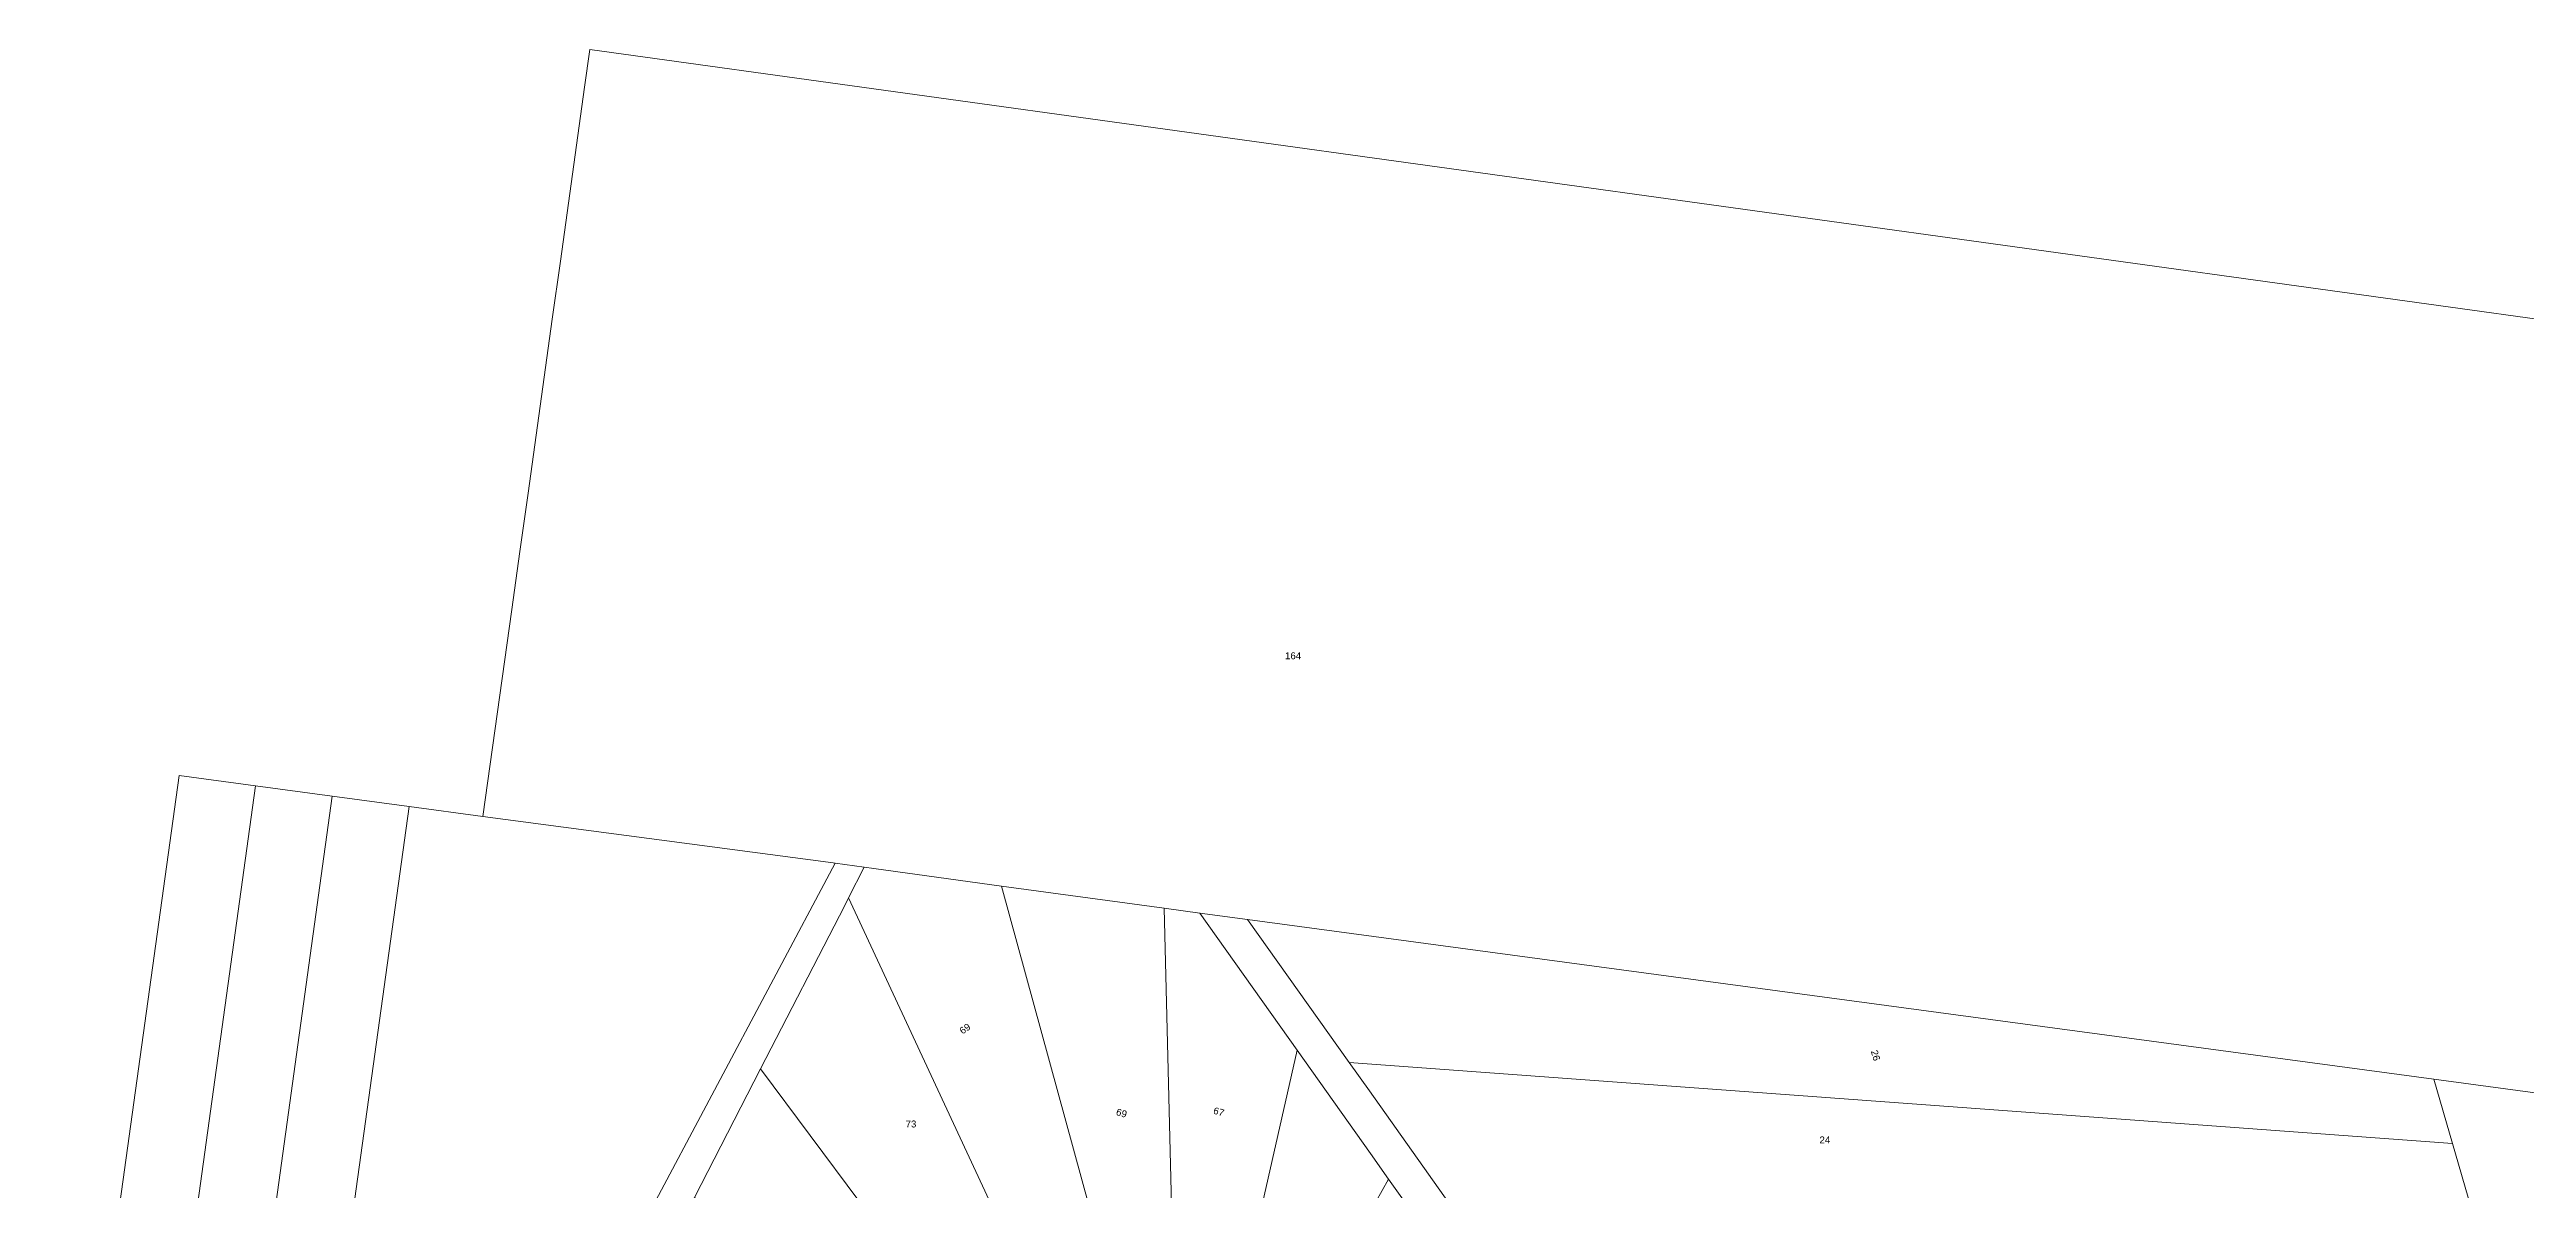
# Model space of a CAD drawing. Header units: metres. Extents: x 252878 to 253885, y 6267535 to 6268425.
# Drawn here: x 252904 to 253549, y 6268128 to 6268425 of the extents above; entities that cross this region are included whole.
import ezdxf

# ---------------------------------------------------------------- set-up
doc = ezdxf.new("R2010")
doc.units = ezdxf.units.M
doc.layers.add('Cadastre Land Parcels_SP_EXT', color=9, linetype='Continuous', lineweight=5)
doc.styles.get("Standard").update_dxf_attribs({"font": 'arial.ttf'})

msp = doc.modelspace()

# ---------------------------------------------------------------- linework, layer by layer
at = {"layer": 'Cadastre Land Parcels_SP_EXT', "linetype": 'Continuous'}
for points in [[(253885.08, 6268308.2), (253044.76, 6268424.59), (253043.41, 6268414.84), (253041.3, 6268399.74), (253039.2, 6268384.64), (253037.09, 6268369.54), (253034.99, 6268354.44), (253032.89, 6268339.34), (253030.78, 6268324.24), (253028.68, 6268309.14), (253026.57, 6268294.03), (253024.47, 6268278.93), (253016.96, 6268225.05), (253108.07, 6268212.96), (253108.59, 6268212.88), (253116.16, 6268211.87), (253118.6, 6268211.5), (253151.82, 6268206.89), (253194.13, 6268201.19), (253203.45, 6268199.93), (253215.87, 6268198.26), (253524.42, 6268156.7), (253546.25, 6268153.75), (253652.02, 6268139.47)], [(253269.86, 6268122.17), (253247.55, 6268153.63), (253242.27, 6268161.02), (253215.87, 6268198.26), (253215.87, 6268198.26), (253203.45, 6268199.93), (253228.76, 6268164.27), (253247.87, 6268137.37), (253252.52, 6268130.66), (253268.55, 6268108.25)]]:
    msp.add_lwpolyline(points, dxfattribs=at)
for points in [[(252957.82, 6268233.03), (252937.89, 6268235.72), (252904.21, 6267992.36), (252915.27, 6267994.79), (252926.51, 6268006.67), (252957.82, 6268233.03)], [(252977.77, 6268230.34), (252957.82, 6268233.03), (252926.51, 6268006.67), (252950.32, 6268031.81), (252977.77, 6268230.34)], [(252997.79, 6268227.64), (252977.77, 6268230.34), (252950.32, 6268031.81), (252959.73, 6268041.74), (252973.85, 6268054.93), (252997.79, 6268227.64)], [(253016.96, 6268225.05), (252997.79, 6268227.64), (252973.85, 6268054.93), (252987.92, 6268068.06), (252995.71, 6268066.04), (253006.87, 6268063.14), (253012.35, 6268046.28), (253033.87, 6268077.16), (253044.37, 6268092.21), (253108.59, 6268212.88), (253108.07, 6268212.96), (253016.96, 6268225.05)], [(253116.16, 6268211.87), (253108.59, 6268212.88), (253044.37, 6268092.21), (253033.87, 6268077.16), (253044.47, 6268079.87), (253036.39, 6268048.97), (253056.15, 6268025.94), (253058.65, 6268013.82), (253066.98, 6267974.56), (253072.91, 6267976.3), (253065.9, 6268010.3), (253062.08, 6268028.85), (253055.29, 6268036.74), (253043.37, 6268050.66), (253048.35, 6268069.65), (253053.75, 6268090.34), (253058.07, 6268098.73), (253072, 6268125.88), (253089.17, 6268159.4), (253111.05, 6268201.92), (253112.08, 6268203.92), (253116.16, 6268211.87)], [(253183.09, 6268092.84), (253151.82, 6268206.89), (253118.6, 6268211.5), (253116.16, 6268211.87), (253112.08, 6268203.92), (253168.44, 6268082.76), (253183.09, 6268092.84)], [(253168.44, 6268082.76), (253112.08, 6268203.92), (253111.05, 6268201.92), (253089.17, 6268159.4), (253153.75, 6268072.68), (253168.44, 6268082.76)], [(253194.13, 6268201.19), (253151.82, 6268206.89), (253183.09, 6268092.84), (253196.89, 6268088.76), (253194.13, 6268201.19)], [(253228.76, 6268164.27), (253203.45, 6268199.93), (253194.13, 6268201.19), (253196.89, 6268088.76), (253210.68, 6268084.67), (253228.76, 6268164.27)], [(253524.42, 6268156.7), (253215.87, 6268198.26), (253242.27, 6268161.02), (253529.28, 6268139.94), (253524.42, 6268156.7)], [(253252.52, 6268130.66), (253247.87, 6268137.37), (253228.76, 6268164.27), (253210.68, 6268084.67), (253224.48, 6268080.59), (253252.52, 6268130.66)], [(253153.75, 6268072.68), (253089.17, 6268159.4), (253072, 6268125.88), (253138.47, 6268062.22), (253139.04, 6268061.72), (253153.75, 6268072.68)], [(253529.28, 6268139.94), (253242.27, 6268161.02), (253247.55, 6268153.63), (253269.86, 6268122.17), (253534.14, 6268123.2), (253529.28, 6268139.94)], [(253268.55, 6268108.25), (253252.52, 6268130.66), (253224.48, 6268080.59), (253235.24, 6268069.79), (253268.55, 6268108.25)]]:
    msp.add_lwpolyline(points, close=True, dxfattribs=at)

# ---------------------------------------------------------------- texts
at = {"layer": 'Cadastre Land Parcels_SP_EXT'}
for s, p in [('164', (253225.6, 6268265.96)), ('73', (253126.9, 6268144.14)), ('24', (253364.62, 6268139.99))]:
    msp.add_text(s, height=1.8, dxfattribs=at).set_placement(p)
for s, rotation, p in [('69', 34.54423, (253141.7, 6268168.3)), ('26', 286.2775, (253377.96, 6268163.98)), ('69', 343.50421, (253181.48, 6268147.42)), ('67', 343.55286, (253206.78, 6268147.76))]:
    msp.add_text(s, height=1.8, rotation=rotation, dxfattribs=at).set_placement(p)

doc.saveas('drawing.dxf')
